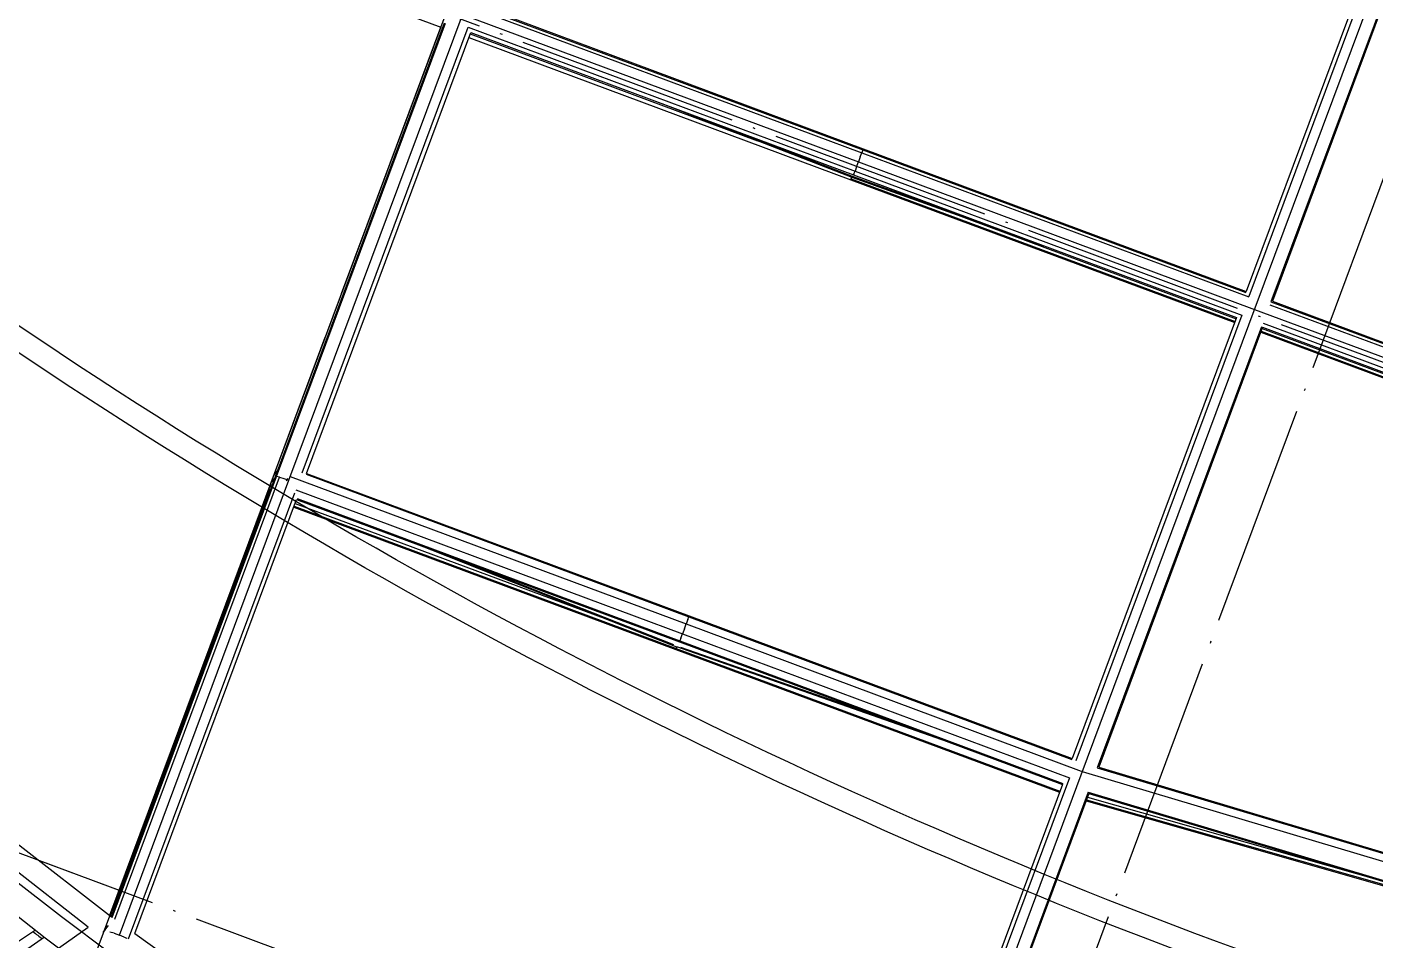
# Model space of a CAD drawing. Header units: millimetres. Extents: x 600121811 to 600690586, y 3472921280 to 3473279938.
# Drawn here: x 600366010 to 600378106, y 3473068915 to 3473077112 of the extents above; entities that cross this region are included whole.
import ezdxf

# ---------------------------------------------------------------- set-up
doc = ezdxf.new("R2010")
doc.units = ezdxf.units.MM
doc.header["$LTSCALE"] = 1000
doc.linetypes.add('AX-MALL-GIRD-200$0$DOTE', pattern=[2.42, 2, -0.2, 0.02, -0.2])
for name, color, linetype in [('AX-MALL-GIRD-200$0$A-Grid', 222, 'AX-MALL-GIRD-200$0$DOTE'), ('AX-MALL-GJ-200$0$A-Anno-Note', 241, 'CONTINUOUS'), ('AX-MALL-WALL-GJ$0$A-Anno-Note', 241, 'CONTINUOUS'), ('AX-MALL-WALL-GJ$0$A-Detl-Patt', 8, 'CONTINUOUS'), ('AX-MALL-WALL-GJ$0$A-SEE', 254, 'CONTINUOUS'), ('AX-MALL-WALL-GJ$0$A-Wall-Fnsh', 152, 'CONTINUOUS'), ('AX-MALL-WALL-GJ$0$主梁', 30, 'CONTINUOUS')]:
    doc.layers.add(name, color=color, linetype=linetype)
doc.layers.add('AX-MALL-WALL-GJ$0$M-AUX-TO-ARCH', color=1, linetype='CONTINUOUS', plot=False)

# ---------------------------------------------------------------- blocks, each defined once
blk = doc.blocks.new('AX-MALL-GIRD-200')
at = {"layer": 'AX-MALL-GIRD-200$0$A-Grid'}
for p, q in [((600401631.6, 3473162765.9), (600362902, 3473058802.2)), ((600409503.1, 3473159833.5), (600370773.6, 3473055869.8)), ((600218521, 3473133579.1), (600576417, 3473000252.3)), ((600215588.6, 3473125707.5), (600573484.6, 3472992380.8))]:
    blk.add_line(p, q, dxfattribs=at)
blk = doc.blocks.new('AX-MALL-WALL-GJ$0$A$C5469763B')
at = {"layer": 'AX-MALL-WALL-GJ$0$A-Detl-Patt'}
for points in [[(-236484, 2426, 0.055992), (-115679, 1194, -0.091487), (-108806, 638, 0.199165), (-91863, 2852, -0.091487), (-85364, 5156, 0.010002), (-64060, 8992, -0.645417), (-62997, 7512), (-63092, 7346)], [(-236398, 2315, 0.055947), (-115669, 1095, -0.091487), (-108832, 541, 0.199165), (-91813, 2765, -0.091487), (-85348, 5057, 0.010002), (-64040, 8894, -0.645417), (-63084, 7562), (-63129, 7483), (-63042, 7433)], [(-236355, 2259, 0.055924), (-115664, 1045, -0.091487), (-108845, 493, 0.199165), (-91788, 2722, -0.091487), (-85340, 5007, 0.010002), (-64030, 8845, -0.645417), (-63127, 7587), (-63197, 7465), (-63067, 7390)], [(-236312, 2203, 0.055901), (-115659, 995, -0.091487), (-108858, 445, 0.199165), (-91763, 2679, -0.091487), (-85332, 4958, 0.010002), (-64020, 8796, -0.645417), (-63170, 7612), (-63266, 7446)]]:
    blk.add_lwpolyline(points, format="xyb", dxfattribs=at)
blk = doc.blocks.new('AX-MALL-WALL-GJ$0$A$C3841687A')
at = {"layer": 'AX-MALL-WALL-GJ$0$A-Detl-Patt'}
for points in [[(-180888, 7644, 0.00438), (-183821, 7018, -0.132355), (-210227, 8187, 0.014512), (-213586, 9147, 0.014239)], [(-181045, 7407, 0.004086), (-183778, 6823, -0.132355), (-210288, 7996, 0.012201), (-213099, 8814, 0.012201)]]:
    blk.add_lwpolyline(points, format="xyb", dxfattribs=at)
blk = doc.blocks.new('AX-MALL-WALL-GJ$0$fewrgerhgrhtrh')
at = {"layer": 'AX-MALL-WALL-GJ$0$主梁'}
for p, q in [((-125, 4726), (-125, 125)), ((-88, 4735), (-88, 91)), ((0, 4739), (0, 13)), ((115, 4731), (115, 115)), ((125, 4726), (125, 125)), ((-7458, 125), (-3792, 125)), ((-3792, 125), (-3792, 115)), ((-3792, 125), (-125, 125)), ((125, 125), (3800, 125)), ((-7583, -4461), (-7583, 13)), ((-7583, 0), (-3792, 0)), ((-7495, 88), (-3792, 88)), ((-7458, 115), (-3792, 115)), ((-3792, 115), (-125, 115)), ((-3792, 115), (-3792, 88)), ((-3792, 48), (-3792, 88)), ((-3792, 88), (-88, 88)), ((-3792, 48), (-3792, 0)), ((-3792, -48), (-3792, 0)), ((-3792, 0), (0, 0)), ((0, 13), (0, -4461)), ((0, 0), (3800, 0)), ((115, 115), (3800, 115)), ((115, 88), (3800, 88)), ((-7495, -4358), (-7495, -88)), ((-7495, -88), (-3792, -88)), ((-3792, -48), (-3792, -88)), ((-3792, -115), (-3792, -88)), ((-3792, -88), (-88, -88)), ((-3792, -115), (-3792, -125)), ((-88, -88), (-88, -4358)), ((115, -88), (3800, -88)), ((-12200, -173), (-7725, -174)), ((-7727, -174), (-7727, -8684)), ((-7725, -4546), (-7725, -174)), ((-7708, -4474), (-7708, -125)), ((-7699, -4469), (-7699, -125)), ((-7458, -4349), (-7458, -125)), ((-7458, -125), (-3792, -125)), ((-7458, -137), (-4706, -137)), ((-7458, -174), (-3800, -173)), ((-5629, -125), (-3801, -148)), ((-5028, -125), (-3800, -141)), ((-3800, -141), (-2572, -125)), ((-3800, -164), (-3800, -148)), ((-3800, -164), (-125, -163)), ((-3800, -164), (-3800, -173)), ((-3800, -173), (-125, -173)), ((-3799, -148), (-1971, -125)), ((-3792, -125), (-125, -125)), ((-2872, -136), (-125, -136)), ((-125, -125), (-125, -4349)), ((115, -125), (115, -4350)), ((125, -125), (125, -4340)), ((125, -125), (3800, -125)), ((125, -136), (2872, -136)), ((125, -163), (3800, -163)), ((125, -173), (3800, -172)), ((115, -4350), (3817, -4105)), ((125, -4340), (3817, -4096)), ((0, -4426), (3822, -4173)), ((-7458, -4349), (-3792, -4349)), ((-3792, -4349), (-125, -4349)), ((-3792, -4349), (-3792, -4358)), ((115, -4582), (3833, -4336)), ((125, -4591), (3833, -4345)), ((-7725, -4474), (-7715, -4426)), ((-7715, -4522), (-7725, -4474)), ((-7715, -4426), (-7708, -4415)), ((-7708, -4474), (-7699, -4469)), ((-7708, -8690), (-7708, -4474)), ((-7672, -4464), (-7699, -4469)), ((-7699, -8693), (-7699, -4469)), ((-7672, -4464), (-7631, -4462)), ((-7672, -8701), (-7672, -4464)), ((-7631, -4462), (-7583, -4461)), ((-7600, -4474), (-7600, -4448)), ((-7583, -4426), (-3792, -4426)), ((-7583, -8819), (-7583, -4461)), ((-7458, -4358), (-3792, -4358)), ((-3792, -4358), (-125, -4358)), ((-3792, -4385), (-3792, -4358)), ((-3792, -4385), (-3792, -4426)), ((-3792, -4426), (-10, -4426)), ((-3792, -4474), (-3792, -4426)), ((-3792, -4474), (-3792, -4522)), ((0, -4461), (0, -9849)), ((125, -4653), (3809, -4362)), ((125, -4663), (3810, -4371)), ((125, -4626), (2864, -4409)), ((-7725, -4548), (-7725, -4546)), ((-7725, -4549), (-7725, -4548)), ((-7725, -4549), (-7725, -4549)), ((-7709, -8689), (-7725, -4549)), ((-7725, -4549), (-7725, -8684)), ((-7708, -4532), (-7715, -4522)), ((-7708, -6364), (-7715, -4594)), ((-7708, -4502), (-7708, -4502)), ((-7495, -4522), (-3792, -4522)), ((-7495, -8823), (-7495, -4549)), ((-7458, -4589), (-3792, -4589)), ((-3792, -4562), (-3792, -4522)), ((-3792, -4522), (-88, -4522)), ((-3792, -4562), (-3792, -4589)), ((-3792, -4599), (-3792, -4589)), ((-3792, -4589), (-125, -4589)), ((-88, -4522), (-88, -9760)), ((115, -4582), (115, -9760)), ((125, -4591), (125, -9760)), ((-7458, -4599), (-3792, -4599)), ((-7458, -8758), (-7458, -4599)), ((-7458, -4637), (-4389, -4636)), ((-7458, -4664), (-3800, -4663)), ((-7458, -4674), (-3800, -4673)), ((-6321, -4599), (-3802, -4648)), ((-5932, -4599), (-3835, -4640)), ((-3800, -4647), (-3800, -4663)), ((-3800, -4673), (-3800, -4663)), ((-3800, -4663), (-125, -4663)), ((-3800, -4673), (-125, -4672)), ((-1279, -4599), (-3798, -4648)), ((-3792, -4599), (-125, -4599)), ((-1668, -4599), (-3764, -4640)), ((-125, -4599), (-125, -9760)), ((-8728, -8369), (-7708, -8690)), ((-8498, -8442), (-7725, -8442)), ((-7870, -8849), (-8722, -8581)), ((-7631, -8820), (-7672, -8823)), ((-7631, -8820), (-7583, -8819)), ((-7536, -8820), (-7583, -8819)), ((-7536, -8820), (-7512, -8822)), ((-7458, -8758), (-6663, -8972)), ((-8829, -10255), (-7870, -8849)), ((-7730, -8843), (-7727, -8844))]:
    blk.add_line(p, q, dxfattribs=at)
for centre, radius, start, end in [((-4980, -9652), 2867, 162.3544, 163.6036), ((-4452, -9669), 3378, 164.6133, 165.8617)]:
    blk.add_arc(centre, radius, start, end, dxfattribs=at)
blk = doc.blocks.new('AX-MALL-WALL-GJ$0$edhtrhrtjy')
at = {"layer": 'AX-MALL-WALL-GJ$0$A-Wall-Fnsh'}
for p, q in [((-8664, -8633), (-8129, -8803)), ((-8129, -8803), (-7593, -8961)), ((-8739, -8859), (-8200, -9031)), ((-8304, -8999), (-9279, -10340)), ((-8206, -9029), (-9156, -10386)), ((-8200, -9031), (-7659, -9191))]:
    blk.add_line(p, q, dxfattribs=at)
blk.add_arc((-551, 15867), 26070, 252.6641, 252.8922, dxfattribs=at)
blk = doc.blocks.new('AX-MALL-WALL-GJ')
at = {"layer": 'AX-MALL-WALL-GJ$0$A-Anno-Note', "rotation": 339.5681613098035}
blk.add_blockref('AX-MALL-WALL-GJ$0$A$C3841687A', (600557212, 3472995455), dxfattribs=at)
at = {"layer": 'AX-MALL-WALL-GJ$0$A-SEE'}
blk.add_blockref('AX-MALL-GIRD-200', (0, 0), dxfattribs=at)
at = {"layer": 'AX-MALL-WALL-GJ$0$A-Wall-Fnsh', "rotation": 339.5681613092246}
blk.add_blockref('AX-MALL-WALL-GJ$0$edhtrhrtjy', (600377010, 3473074537), dxfattribs=at)
at = {"layer": 'AX-MALL-WALL-GJ$0$M-AUX-TO-ARCH', "rotation": 339.5681613092246}
blk.add_blockref('AX-MALL-WALL-GJ$0$A$C5469763B', (600557212, 3472995455), dxfattribs=at)
at = {"layer": 'AX-MALL-WALL-GJ$0$主梁', "rotation": 339.5681613092246}
blk.add_blockref('AX-MALL-WALL-GJ$0$fewrgerhgrhtrh', (600377024, 3473074577), dxfattribs=at)

msp = doc.modelspace()

# ---------------------------------------------------------------- block references
at = {"layer": 'AX-MALL-GJ-200$0$A-Anno-Note'}
msp.add_blockref('AX-MALL-WALL-GJ', (0, 0), dxfattribs=at)

doc.saveas('drawing.dxf')
